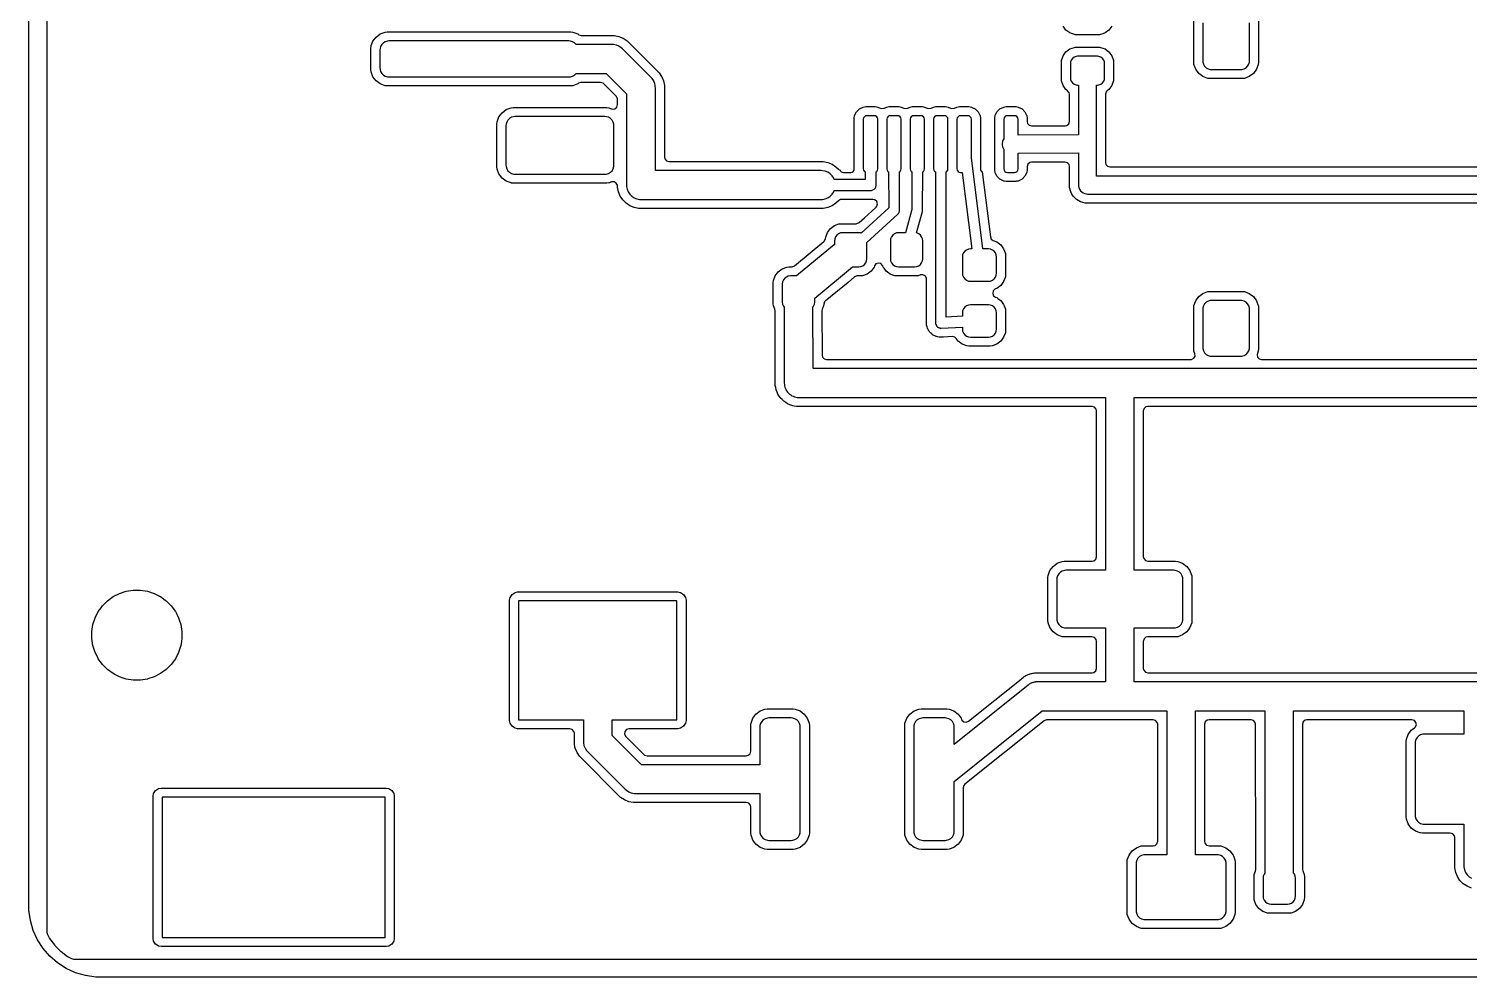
# Model space of a CAD drawing. Header units: millimetres. Extents: x 0 to 80, y 0 to 62.
# Drawn here: x 0 to 40, y 0 to 26.34 of the extents above; entities that cross this region are included whole.
import ezdxf

# ---------------------------------------------------------------- set-up
doc = ezdxf.new("R2010")
doc.units = ezdxf.units.MM
doc.layers.add('ABLATE', color=1, linetype='CONTINUOUS')

msp = doc.modelspace()

# ---------------------------------------------------------------- linework, layer by layer
at = {"layer": 'ABLATE'}
for points in [[(78, 0), (2, 0), (1.8571, 0.0025), (1.5743, 0.0432), (1.3002, 0.1237), (1.0403, 0.2424), (0.7999, 0.3969), (0.584, 0.584), (0.3969, 0.7999), (0.2424, 1.0403), (0.1237, 1.3002), (0.0432, 1.5743), (0.0025, 1.8571), (0, 2), (0, 60)], [(0.5, 38.126), (0.5, 9.5984), (0.5, 5.0247), (0.5, 1.2416), (0.5152, 1.1821), (0.566, 1.089), (0.5756, 1.0741), (0.7103, 0.8942), (0.7219, 0.8808), (0.8808, 0.7219), (0.8942, 0.7103), (1.0741, 0.5756), (1.089, 0.566), (1.1821, 0.5152), (1.2416, 0.5), (78.7584, 0.5)], [(30.0778, 26.4121), (29.9972, 26.3029), (29.8879, 26.2222), (29.8238, 26.1998), (29.7597, 26.1774), (29.7597, 26.1774), (29.7293, 26.1745), (29.0707, 26.1745), (29.0707, 26.1745), (29.0403, 26.1774), (28.9548, 26.2073), (28.9121, 26.2222), (28.8029, 26.3029), (28.7222, 26.4121)], [(34.1505, 26.5529), (34.1505, 25.4071), (34.1441, 25.3475), (34.0938, 25.2127), (34.0075, 25.0975), (33.8923, 25.0112), (33.7575, 24.9609), (33.6979, 24.9545), (32.8021, 24.9545), (32.7494, 24.9602), (32.7425, 24.9609), (32.7425, 24.9609), (32.6077, 25.0112), (32.6077, 25.0112), (32.4925, 25.0975), (32.4925, 25.0975), (32.4062, 25.2127), (32.4062, 25.2127), (32.3559, 25.3475), (32.3495, 25.4071), (32.3495, 25.4071), (32.3495, 26.5529)], [(32.6, 26.505), (32.6, 25.455), (32.6031, 25.4159), (32.6206, 25.3557), (32.6525, 25.3018), (32.6968, 25.2575), (32.7507, 25.2256), (32.8109, 25.2081), (32.85, 25.205), (33.65, 25.205), (33.6891, 25.2081), (33.7493, 25.2256), (33.8032, 25.2575), (33.8475, 25.3018), (33.8794, 25.3557), (33.8969, 25.4159), (33.9, 25.455), (33.9, 26.505)], [(40.0603, 2.4745), (39.9419, 2.5235), (39.9419, 2.5235), (39.9419, 2.5235), (39.8353, 2.5947), (39.8353, 2.5947), (39.7447, 2.6853), (39.7447, 2.6853), (39.6735, 2.7919), (39.6735, 2.7919), (39.6245, 2.9103), (39.6245, 2.9103), (39.5995, 3.0359), (39.5995, 3.0359), (39.5995, 3.0359), (39.5995, 3.8755), (39.5883, 3.927), (39.5425, 3.9798), (39.4755, 3.9995), (38.7021, 3.9995), (38.6494, 4.0052), (38.6425, 4.0059), (38.6425, 4.0059), (38.5077, 4.0562), (38.5077, 4.0562), (38.3925, 4.1425), (38.3925, 4.1425), (38.3062, 4.2577), (38.3062, 4.2577), (38.2559, 4.3925), (38.2495, 4.4521), (38.2495, 4.4521), (38.2495, 6.5479), (38.2495, 6.5479), (38.2495, 6.5479), (38.2559, 6.6075), (38.3062, 6.7423), (38.3062, 6.7423), (38.3925, 6.8575), (38.3925, 6.8575), (38.4842, 6.9262), (38.5036, 6.9443), (38.5326, 7.0079), (38.5227, 7.077), (38.4769, 7.1298), (38.4099, 7.1495), (35.4952, 7.1495), (35.4436, 7.1382), (35.3909, 7.0924), (35.3712, 7.0254), (35.375, 2.9933), (35.3828, 2.9501), (35.4194, 2.8521), (35.4255, 2.7955), (35.4255, 2.2045), (35.4255, 2.2045), (35.4255, 2.2045), (35.4217, 2.1691), (35.4194, 2.1479), (35.3716, 2.0198), (35.2897, 1.9103), (35.1802, 1.8284), (35.0521, 1.7806), (34.9955, 1.7745), (34.4545, 1.7745), (34.3979, 1.7806), (34.2698, 1.8284), (34.1603, 1.9103), (34.0784, 2.0198), (34.0306, 2.1479), (34.0245, 2.2045), (34.0245, 2.2045), (34.0245, 2.7955), (34.0306, 2.8521), (34.0306, 2.8521), (34.0662, 2.9476), (34.074, 2.9911), (34.0702, 7.0256), (34.059, 7.077), (34.0133, 7.1298), (33.9462, 7.1495), (32.7745, 7.1495), (32.723, 7.1383), (32.6702, 7.0925), (32.6505, 7.0255), (32.6505, 3.7745), (32.6617, 3.723), (32.7075, 3.6702), (32.7745, 3.6505), (33.0479, 3.6505), (33.0479, 3.6505), (33.0479, 3.6505), (33.0479, 3.6505), (33.1075, 3.6441), (33.1075, 3.6441), (33.2423, 3.5938), (33.2423, 3.5938), (33.3575, 3.5075), (33.3575, 3.5075), (33.4438, 3.3923), (33.4438, 3.3923), (33.4506, 3.374), (33.4941, 3.2575), (33.5005, 3.1979), (33.5005, 1.8021), (33.4941, 1.7425), (33.4438, 1.6077), (33.3575, 1.4925), (33.2423, 1.4062), (33.1075, 1.3559), (33.0479, 1.3495), (30.9521, 1.3495), (30.8994, 1.3552), (30.8925, 1.3559), (30.8925, 1.3559), (30.7577, 1.4062), (30.7577, 1.4062), (30.6425, 1.4925), (30.6425, 1.4925), (30.5562, 1.6077), (30.5562, 1.6077), (30.5059, 1.7425), (30.4995, 1.8021), (30.4995, 1.8021), (30.4995, 3.1979), (30.4995, 3.1979), (30.4995, 3.1979), (30.5059, 3.2575), (30.5562, 3.3923), (30.5562, 3.3923), (30.6425, 3.5075), (30.6425, 3.5075), (30.7577, 3.5938), (30.7577, 3.5938), (30.8925, 3.6441), (30.9521, 3.6505), (30.9521, 3.6505), (31.2255, 3.6505), (31.277, 3.6617), (31.3298, 3.7075), (31.3495, 3.7745), (31.3495, 7.0255), (31.3383, 7.077), (31.2925, 7.1298), (31.2255, 7.1495), (30.3641, 7.1495), (30.2359, 7.1495), (28.2726, 7.1495), (28.2595, 7.1488), (28.1949, 7.1222), (25.9968, 5.356), (25.9702, 5.3264), (25.9505, 5.2593), (25.9505, 4.0021), (25.9441, 3.9425), (25.8938, 3.8077), (25.8075, 3.6925), (25.6923, 3.6062), (25.5575, 3.5559), (25.4979, 3.5495), (24.7771, 3.5495), (24.7175, 3.5559), (24.6159, 3.5938), (24.5827, 3.6062), (24.5827, 3.6062), (24.4675, 3.6925), (24.4675, 3.6925), (24.3812, 3.8077), (24.3812, 3.8077), (24.3309, 3.9425), (24.3245, 4.0021), (24.3245, 4.0021), (24.3245, 6.9979), (24.3245, 6.9979), (24.3256, 7.0079), (24.3309, 7.0575), (24.3812, 7.1923), (24.3812, 7.1923), (24.4675, 7.3075), (24.4675, 7.3075), (24.5827, 7.3938), (24.5827, 7.3938), (24.7175, 7.4441), (24.7771, 7.4505), (24.7771, 7.4505), (25.4979, 7.4505), (25.4979, 7.4505), (25.5575, 7.4441), (25.5575, 7.4441), (25.5575, 7.4441), (25.6923, 7.3938), (25.6923, 7.3938), (25.8075, 7.3075), (25.8075, 7.3075), (25.8938, 7.1923), (25.8938, 7.1923), (25.9056, 7.1607), (25.915, 7.1409), (25.9661, 7.0932), (26.0349, 7.0807), (26.0994, 7.1074), (27.5598, 8.2807), (27.5698, 8.2897), (27.5853, 8.3053), (27.5853, 8.3053), (27.6103, 8.322), (27.6191, 8.3284), (27.6425, 8.3472), (27.6425, 8.3472), (27.662, 8.3574), (27.6736, 8.3642), (27.6919, 8.3765), (27.7196, 8.388), (27.7295, 8.3926), (27.7561, 8.4065), (27.7772, 8.4126), (27.7899, 8.4171), (27.8103, 8.4255), (27.8103, 8.4255), (27.8397, 8.4314), (27.8503, 8.434), (27.8791, 8.4424), (27.901, 8.4443), (27.9143, 8.4462), (27.9359, 8.4505), (27.966, 8.4505), (27.9769, 8.451), (27.9886, 8.452), (28.0068, 8.4536), (28.0068, 8.4536), (28.0286, 8.4512), (28.0421, 8.4505), (29.5255, 8.4505), (29.577, 8.4617), (29.6298, 8.5075), (29.6495, 8.5745), (29.6495, 9.3255), (29.6383, 9.377), (29.5925, 9.4298), (29.5255, 9.4495), (28.7521, 9.4495), (28.6994, 9.4552), (28.6925, 9.4559), (28.6925, 9.4559), (28.5577, 9.5062), (28.5577, 9.5062), (28.4425, 9.5925), (28.4425, 9.5925), (28.3562, 9.7077), (28.3562, 9.7077), (28.3059, 9.8425), (28.2995, 9.9021), (28.2995, 9.9021), (28.2995, 11.0979), (28.2995, 11.0979), (28.2995, 11.0979), (28.3059, 11.1575), (28.3562, 11.2923), (28.3562, 11.2923), (28.4425, 11.4075), (28.4425, 11.4075), (28.5577, 11.4938), (28.5577, 11.4938), (28.6925, 11.5441), (28.7521, 11.5505), (28.7521, 11.5505), (29.5255, 11.5505), (29.577, 11.5617), (29.6298, 11.6075), (29.6495, 11.6745), (29.6495, 15.7255), (29.6383, 15.777), (29.5925, 15.8298), (29.5255, 15.8495), (21.3808, 15.8495), (21.3807, 15.8495), (21.3172, 15.8494), (21.3172, 15.8494), (21.3167, 15.8494), (21.3164, 15.8495), (21.3159, 15.8495), (21.3159, 15.8495), (21.3159, 15.8495), (21.2539, 15.8618), (21.2537, 15.8619), (21.2537, 15.8619), (21.2194, 15.8686), (21.1915, 15.8741), (21.1915, 15.8741), (21.1915, 15.8741), (21.191, 15.8743), (21.1908, 15.8743), (21.1903, 15.8745), (21.1903, 15.8745), (21.1903, 15.8745), (21.1605, 15.8868), (21.1316, 15.8988), (21.1316, 15.8987), (21.1314, 15.8989), (21.073, 15.9229), (21.073, 15.9229), (21.0726, 15.9232), (21.0725, 15.9232), (21.0719, 15.9235), (21.0193, 15.9587), (21.0191, 15.9588), (20.9663, 15.9939), (20.9663, 15.9939), (20.9663, 15.9939), (20.9661, 15.9941), (20.9659, 15.9943), (20.9653, 15.9947), (20.9206, 16.0395), (20.8755, 16.0843), (20.8753, 16.0846), (20.8752, 16.0848), (20.8747, 16.0853), (20.8397, 16.1377), (20.8396, 16.1379), (20.8042, 16.1907), (20.8041, 16.1907), (20.8041, 16.1909), (20.8035, 16.1919), (20.7794, 16.2502), (20.7793, 16.2504), (20.7549, 16.309), (20.7547, 16.3095), (20.7546, 16.3098), (20.7545, 16.3102), (20.7422, 16.3721), (20.7421, 16.3724), (20.7296, 16.4347), (20.7296, 16.4349), (20.7296, 16.4352), (20.7295, 16.4359), (20.7295, 16.4991), (20.7255, 18.5054), (20.7177, 18.5485), (20.6806, 18.6479), (20.6745, 18.7045), (20.6745, 18.7045), (20.6745, 19.2955), (20.6806, 19.3521), (20.7284, 19.4802), (20.8103, 19.5897), (20.9198, 19.6716), (21.0479, 19.7194), (21.1045, 19.7255), (21.1045, 19.7255), (21.1867, 19.7255), (21.2016, 19.7264), (21.2658, 19.754), (22.082, 20.4295), (22.0995, 20.4472), (22.1262, 20.5118), (22.1306, 20.5521), (22.1784, 20.6802), (22.2603, 20.7897), (22.3698, 20.8716), (22.4979, 20.9194), (22.5545, 20.9255), (22.5545, 20.9255), (22.9776, 20.9255), (22.9984, 20.9273), (23.0612, 20.9579), (23.2085, 21.0923), (23.4099, 21.2762), (23.5284, 21.3844), (23.5486, 21.4082), (23.5688, 21.4751), (23.5497, 21.5423), (23.4972, 21.5884), (23.4431, 21.5966), (23.4431, 21.5998), (23.4429, 21.5998), (23.4389, 21.5995), (23.3812, 21.5995), (23.3806, 21.5995), (23.3234, 21.5992), (23.3194, 21.5995), (22.5708, 21.5995), (22.5444, 21.5967), (22.4831, 21.5632), (22.4147, 21.4947), (22.3081, 21.4235), (22.1897, 21.3745), (22.1486, 21.3663), (22.0641, 21.3495), (16.9359, 21.3495), (16.9359, 21.3495), (16.8103, 21.3745), (16.8103, 21.3745), (16.8103, 21.3745), (16.6919, 21.4235), (16.6919, 21.4235), (16.6919, 21.4235), (16.5853, 21.4947), (16.5853, 21.4947), (16.4947, 21.5853), (16.4947, 21.5853), (16.4235, 21.6919), (16.4235, 21.6919), (16.3745, 21.8103), (16.3745, 21.8103), (16.3495, 21.9359), (16.3495, 21.9359), (16.3495, 21.9359), (16.3495, 21.9676), (16.3467, 21.9939), (16.3132, 22.0553), (16.2519, 22.0887), (16.1822, 22.0838), (16.1294, 22.0641), (16.1075, 22.0559), (16.0479, 22.0495), (13.4521, 22.0495), (13.3985, 22.0553), (13.3925, 22.0559), (13.3925, 22.0559), (13.2577, 22.1062), (13.2577, 22.1062), (13.1425, 22.1925), (13.1425, 22.1925), (13.0562, 22.3077), (13.0562, 22.3077), (13.0059, 22.4425), (12.9995, 22.5021), (12.9995, 22.5021), (12.9995, 23.6979), (12.9995, 23.6979), (13.0059, 23.7575), (13.0562, 23.8923), (13.0562, 23.8923), (13.1425, 24.0075), (13.1425, 24.0075), (13.2577, 24.0938), (13.2577, 24.0938), (13.3925, 24.1441), (13.4521, 24.1505), (13.4521, 24.1505), (16.0479, 24.1505), (16.0479, 24.1505), (16.0479, 24.1505), (16.0479, 24.1505), (16.1075, 24.1441), (16.1075, 24.1441), (16.1822, 24.1162), (16.2079, 24.1097), (16.277, 24.1196), (16.3298, 24.1654), (16.3495, 24.2324), (16.3495, 24.3792), (16.3467, 24.4056), (16.3132, 24.4669), (15.9669, 24.8132), (15.9462, 24.8298), (15.8792, 24.8495), (15.3414, 24.8495), (15.3326, 24.8492), (15.2671, 24.8248), (15.2423, 24.8062), (15.1075, 24.7559), (15.0479, 24.7495), (9.9521, 24.7495), (9.8994, 24.7552), (9.8925, 24.7559), (9.8925, 24.7559), (9.7577, 24.8062), (9.7577, 24.8062), (9.6425, 24.8925), (9.6425, 24.8925), (9.5562, 25.0077), (9.5562, 25.0077), (9.5059, 25.1425), (9.4995, 25.2021), (9.4995, 25.2021), (9.4995, 25.7979), (9.4995, 25.7979), (9.4995, 25.7979), (9.5059, 25.8575), (9.5112, 25.8716), (9.5562, 25.9923), (9.5562, 25.9923), (9.6425, 26.1075), (9.6425, 26.1075), (9.7577, 26.1938), (9.7577, 26.1938), (9.8925, 26.2441), (9.9521, 26.2505), (9.9521, 26.2505), (15.0479, 26.2505), (15.0479, 26.2505), (15.0479, 26.2505), (15.0479, 26.2505), (15.1075, 26.2441), (15.1075, 26.2441), (15.2423, 26.1938), (15.2423, 26.1938), (15.2671, 26.1752), (15.2744, 26.1702), (15.3414, 26.1505), (16.2641, 26.1505), (16.2641, 26.1505), (16.3897, 26.1255), (16.3897, 26.1255), (16.4331, 26.1075), (16.5081, 26.0765), (16.6147, 26.0053), (16.6147, 26.0053), (17.5053, 25.1147), (17.5053, 25.1147), (17.5053, 25.1147), (17.5744, 25.0112), (17.5765, 25.0081), (17.6255, 24.8897), (17.6255, 24.8897), (17.6255, 24.8897), (17.6505, 24.7641), (17.6505, 22.7745), (17.6617, 22.723), (17.7075, 22.6702), (17.7745, 22.6505), (22.0641, 22.6505), (22.0641, 22.6505), (22.1897, 22.6255), (22.1897, 22.6255), (22.3081, 22.5765), (22.3081, 22.5765), (22.4147, 22.5053), (22.4147, 22.5053), (22.4147, 22.5053), (22.4831, 22.4368), (22.5038, 22.4202), (22.5326, 22.4117), (22.5543, 22.3793), (22.5867, 22.3576), (22.625, 22.35), (22.825, 22.35), (22.8633, 22.3576), (22.8957, 22.3793), (22.9174, 22.4117), (22.925, 22.45), (22.925, 23.825), (22.9245, 23.8275), (22.9245, 23.8583), (22.9344, 23.9264), (22.9858, 24.0315), (23.0685, 24.1142), (23.1736, 24.1656), (23.2417, 24.1755), (23.2417, 24.1755), (23.5083, 24.1755), (23.5083, 24.1755), (23.5764, 24.1656), (23.6455, 24.1318), (23.6856, 24.12), (23.7545, 24.1318), (23.8236, 24.1656), (23.8236, 24.1656), (23.8917, 24.1755), (23.8917, 24.1755), (24.1583, 24.1755), (24.1583, 24.1755), (24.2264, 24.1656), (24.2955, 24.1318), (24.3356, 24.12), (24.4045, 24.1318), (24.4736, 24.1656), (24.4736, 24.1656), (24.5417, 24.1755), (24.5417, 24.1755), (24.8083, 24.1755), (24.8083, 24.1755), (24.8764, 24.1656), (24.9455, 24.1318), (24.9856, 24.12), (25.0545, 24.1318), (25.1236, 24.1656), (25.1236, 24.1656), (25.1917, 24.1755), (25.1917, 24.1755), (25.4583, 24.1755), (25.4583, 24.1755), (25.5264, 24.1656), (25.5955, 24.1318), (25.6356, 24.12), (25.7045, 24.1318), (25.7736, 24.1656), (25.7736, 24.1656), (25.8417, 24.1755), (25.8417, 24.1755), (26.1083, 24.1755), (26.1083, 24.1755), (26.1764, 24.1656), (26.2815, 24.1142), (26.3642, 24.0315), (26.3642, 24.0315), (26.3642, 24.0315), (26.4071, 23.9438), (26.4156, 23.9264), (26.4255, 23.8583), (26.4255, 23.8275), (26.425, 23.825), (26.425, 22.45), (26.4326, 22.4117), (26.4543, 22.3793), (26.4764, 22.3645), (26.7047, 20.558), (26.7285, 20.4992), (26.7844, 20.4574), (26.8802, 20.4216), (26.9897, 20.3397), (27.0716, 20.2302), (27.1194, 20.1021), (27.1255, 20.0455), (27.1255, 19.5045), (27.1255, 19.5045), (27.1255, 19.5045), (27.1223, 19.4745), (27.1194, 19.4479), (27.0716, 19.3198), (26.9897, 19.2103), (26.8802, 19.1284), (26.8475, 19.1162), (26.8314, 19.1088), (26.782, 19.0594), (26.7672, 18.9912), (26.7916, 18.9257), (26.8475, 18.8838), (26.8802, 18.8716), (26.8802, 18.8716), (26.9239, 18.8389), (26.9897, 18.7897), (27.0716, 18.6802), (27.0837, 18.6479), (27.1188, 18.5537), (27.1194, 18.5521), (27.1255, 18.4955), (27.1255, 17.9545), (27.1255, 17.9545), (27.1255, 17.9545), (27.1227, 17.9288), (27.1194, 17.8979), (27.0716, 17.7698), (26.9897, 17.6603), (26.8802, 17.5784), (26.7521, 17.5306), (26.6955, 17.5245), (26.1045, 17.5245), (26.0479, 17.5306), (25.9198, 17.5784), (25.8103, 17.6603), (25.8103, 17.6603), (25.8103, 17.6603), (25.7512, 17.7393), (25.714, 17.7723), (25.6461, 17.7888), (25.4055, 17.7776), (25.3912, 17.7754), (25.3912, 17.7756), (25.3831, 17.7746), (25.3831, 17.7746), (25.3424, 17.7745), (25.3367, 17.7744), (25.296, 17.7725), (25.296, 17.7725), (25.2879, 17.7732), (25.2879, 17.7729), (25.2857, 17.7731), (25.2857, 17.7734), (25.2777, 17.7744), (25.2777, 17.7744), (25.2777, 17.7744), (25.2383, 17.785), (25.2328, 17.7863), (25.2054, 17.7923), (25.193, 17.795), (25.193, 17.795), (25.1854, 17.7977), (25.1853, 17.7975), (25.1832, 17.7983), (25.1833, 17.7985), (25.1758, 17.8016), (25.1758, 17.8016), (25.1405, 17.822), (25.1355, 17.8247), (25.0993, 17.8434), (25.0993, 17.8434), (25.0926, 17.848), (25.0925, 17.8478), (25.0907, 17.8491), (25.0909, 17.8493), (25.0844, 17.8543), (25.0555, 17.8831), (25.0515, 17.887), (25.0213, 17.9144), (25.0161, 17.9206), (25.0159, 17.9204), (25.0145, 17.9222), (25.0147, 17.9223), (25.0098, 17.9288), (25.0098, 17.9288), (24.9949, 17.9545), (24.9894, 17.964), (24.9864, 17.9689), (24.9644, 18.0032), (24.961, 18.0105), (24.9607, 18.0104), (24.9598, 18.0124), (24.9601, 18.0125), (24.9569, 18.02), (24.9464, 18.0594), (24.9448, 18.0648), (24.9324, 18.1036), (24.931, 18.1116), (24.9307, 18.1116), (24.9304, 18.1138), (24.9306, 18.1138), (24.9296, 18.1219), (24.9295, 18.1626), (24.9294, 18.1683), (24.9275, 18.209), (24.9282, 18.2171), (24.9279, 18.2171), (24.9294, 18.2315), (24.9283, 19.3865), (24.9254, 19.4127), (24.892, 19.474), (24.8306, 19.5075), (24.7609, 19.5025), (24.7021, 19.4806), (24.6455, 19.4745), (24.1045, 19.4745), (24.0479, 19.4806), (23.9198, 19.5284), (23.8103, 19.6103), (23.7517, 19.6885), (23.7284, 19.7198), (23.7162, 19.7525), (23.7088, 19.7686), (23.6594, 19.818), (23.5911, 19.8328), (23.5257, 19.8084), (23.4838, 19.7525), (23.4716, 19.7198), (23.3897, 19.6103), (23.2802, 19.5284), (23.1521, 19.4806), (23.0955, 19.4745), (23.0955, 19.4745), (23.0133, 19.4745), (22.9984, 19.4736), (22.9342, 19.446), (22.7523, 19.2955), (22.118, 18.7705), (22.1005, 18.7528), (22.0738, 18.6882), (22.0694, 18.6479), (22.0417, 18.5736), (22.0343, 18.5537), (22.0265, 18.5102), (22.0289, 17.2921), (22.029, 17.2743), (22.0402, 17.223), (22.0859, 17.1702), (22.153, 17.1505), (32.2657, 17.1505), (32.2921, 17.1533), (32.3534, 17.1868), (32.3869, 17.2481), (32.3819, 17.3178), (32.3559, 17.3875), (32.3495, 17.4471), (32.3495, 17.4471), (32.3495, 18.5929), (32.3495, 18.5929), (32.3495, 18.5929), (32.3559, 18.6525), (32.4062, 18.7873), (32.4062, 18.7873), (32.4925, 18.9025), (32.4925, 18.9025), (32.6077, 18.9888), (32.6077, 18.9888), (32.7425, 19.0391), (32.8021, 19.0455), (32.8021, 19.0455), (33.6979, 19.0455), (33.6979, 19.0455), (33.6979, 19.0455), (33.6979, 19.0455), (33.7575, 19.0391), (33.7575, 19.0391), (33.8923, 18.9888), (33.8923, 18.9888), (34.0075, 18.9025), (34.0075, 18.9025), (34.0938, 18.7873), (34.0938, 18.7873), (34.1441, 18.6525), (34.1453, 18.6412), (34.1505, 18.5929), (34.1505, 17.4471), (34.1441, 17.3875), (34.1181, 17.3178), (34.1115, 17.2921), (34.1215, 17.223), (34.1672, 17.1702), (34.2343, 17.1505), (50.7255, 17.1505)], [(46.9341, 21.4995), (29.4659, 21.4995), (29.3341, 21.4995), (29.2068, 21.5336), (29.0927, 21.5995), (28.9995, 21.6927), (28.9666, 21.7498), (28.9336, 21.8068), (28.8995, 21.9341), (28.8995, 22.5148), (28.8882, 22.5664), (28.8424, 22.6192), (28.7754, 22.6388), (27.8494, 22.6377), (27.798, 22.6265), (27.7452, 22.5807), (27.7255, 22.5137), (27.7255, 22.4167), (27.7156, 22.3486), (27.6642, 22.2435), (27.5815, 22.1608), (27.4764, 22.1094), (27.431, 22.1028), (27.4083, 22.0995), (27.1417, 22.0995), (27.1417, 22.0995), (27.0957, 22.1062), (27.0736, 22.1094), (26.9685, 22.1608), (26.9685, 22.1608), (26.9685, 22.1608), (26.8858, 22.2435), (26.8344, 22.3486), (26.8245, 22.4167), (26.8245, 22.4475), (26.825, 22.45), (26.825, 23.825), (26.8245, 23.8275), (26.8245, 23.8583), (26.8344, 23.9264), (26.8858, 24.0315), (26.9685, 24.1142), (27.0736, 24.1656), (27.1417, 24.1755), (27.1417, 24.1755), (27.4083, 24.1755), (27.4083, 24.1755), (27.4764, 24.1656), (27.5815, 24.1142), (27.6642, 24.0315), (27.6642, 24.0315), (27.6642, 24.0315), (27.7071, 23.9438), (27.7156, 23.9264), (27.7255, 23.8583), (27.7255, 23.7627), (27.7368, 23.711), (27.7826, 23.6583), (27.8496, 23.6387), (28.7756, 23.6398), (28.827, 23.651), (28.8798, 23.6967), (28.8995, 23.7638), (28.8995, 24.5189), (28.8914, 24.563), (28.8491, 24.6187), (28.8029, 24.6529), (28.7222, 24.7621), (28.7215, 24.7641), (28.6774, 24.8903), (28.6774, 24.8903), (28.6745, 24.9207), (28.6745, 25.4293), (28.6774, 25.4597), (28.6774, 25.4597), (28.7222, 25.5879), (28.7222, 25.5879), (28.8029, 25.6971), (28.9121, 25.7778), (28.9121, 25.7778), (29.0403, 25.8226), (29.0403, 25.8226), (29.0707, 25.8255), (29.0707, 25.8255), (29.7293, 25.8255), (29.7293, 25.8255), (29.7597, 25.8226), (29.8879, 25.7778), (29.8879, 25.7778), (29.9972, 25.6971), (30.0524, 25.6223), (30.0778, 25.5879), (30.0778, 25.5879), (30.1226, 25.4597), (30.1226, 25.4597), (30.1255, 25.4293), (30.1255, 24.9207), (30.1226, 24.8903), (30.1226, 24.8903), (30.1084, 24.8495), (30.0778, 24.7621), (29.9972, 24.6529), (29.9509, 24.6187), (29.9202, 24.586), (29.9005, 24.5189), (29.9005, 23.1402), (29.9006, 23.0747), (29.9006, 23.0747), (29.9006, 23.0673), (29.9005, 23.066), (29.9005, 22.6245), (29.9117, 22.573), (29.9575, 22.5202), (30.0245, 22.5005), (46.3755, 22.5005)], [(46.75, 22.25), (29.65, 22.25), (29.65, 24.775), (29.675, 24.775), (29.7175, 24.7796), (29.7708, 24.7995), (29.8164, 24.8336), (29.8505, 24.8792), (29.8704, 24.9325), (29.875, 24.975), (29.875, 25.375), (29.8704, 25.4175), (29.8505, 25.4709), (29.8164, 25.5164), (29.7708, 25.5505), (29.7175, 25.5704), (29.675, 25.575), (29.125, 25.575), (29.0825, 25.5704), (29.0291, 25.5505), (28.9836, 25.5164), (28.9495, 25.4709), (28.9296, 25.4175), (28.925, 25.375), (28.925, 24.975), (28.9296, 24.9325), (28.9495, 24.8792), (28.9836, 24.8336), (29.0291, 24.7995), (29.0825, 24.7796), (29.125, 24.775), (29.15, 24.775), (29.15, 23.3897), (27.475, 23.3877), (27.475, 23.825), (27.4674, 23.8633), (27.4457, 23.8957), (27.4133, 23.9174), (27.375, 23.925), (27.175, 23.925), (27.1367, 23.9174), (27.1043, 23.8957), (27.0826, 23.8633), (27.075, 23.825), (27.075, 23.286), (27.0544, 23.2551), (27.0357, 23.2098), (27.0262, 23.1617), (27.0262, 23.1127), (27.0359, 23.0646), (27.0547, 23.0194), (27.075, 22.989), (27.075, 22.45), (27.0826, 22.4117), (27.1043, 22.3793), (27.1367, 22.3576), (27.175, 22.35), (27.375, 22.35), (27.4133, 22.3576), (27.4457, 22.3793), (27.4674, 22.4117), (27.475, 22.45), (27.475, 22.8877), (29.15, 22.8897), (29.15, 22), (29.1512, 21.9755), (29.1608, 21.9274), (29.1795, 21.8822), (29.2067, 21.8414), (29.2414, 21.8067), (29.2822, 21.7795), (29.3274, 21.7608), (29.3755, 21.7512), (29.4, 21.75), (47, 21.75)], [(51.1, 16.9), (30.3, 16.9), (21.7792, 16.9), (21.7758, 18.6126), (21.7949, 18.6375), (21.8173, 18.6918), (21.825, 18.75), (21.825, 18.8532), (22.8784, 19.725), (23.05, 19.725), (23.1082, 19.7327), (23.1625, 19.7551), (23.2091, 19.7909), (23.2449, 19.8375), (23.2673, 19.8918), (23.275, 19.95), (23.275, 20.4077), (24.1311, 21.1892), (24.1447, 21.2034), (24.1467, 21.2064), (24.1493, 21.209), (24.1572, 21.2229), (24.1658, 21.2364), (24.1669, 21.2398), (24.1687, 21.243), (24.1728, 21.2585), (24.1777, 21.2737), (24.1778, 21.2773), (24.1788, 21.2808), (24.18, 21.3004), (24.1771, 22.3669), (24.1957, 22.3793), (24.2174, 22.4117), (24.225, 22.45), (24.225, 23.825), (24.2174, 23.8633), (24.1957, 23.8957), (24.1633, 23.9174), (24.125, 23.925), (23.925, 23.925), (23.8867, 23.9174), (23.8543, 23.8957), (23.8326, 23.8633), (23.825, 23.825), (23.825, 22.45), (23.8326, 22.4117), (23.8543, 22.3793), (23.8771, 22.364), (23.8798, 21.366), (23.1125, 20.6656), (23.1082, 20.6673), (23.05, 20.675), (22.6, 20.675), (22.5418, 20.6673), (22.4875, 20.6449), (22.4409, 20.6091), (22.4051, 20.5625), (22.3827, 20.5082), (22.375, 20.45), (22.375, 20.3468), (21.3216, 19.475), (21.15, 19.475), (21.0918, 19.4673), (21.0375, 19.4449), (20.9909, 19.4091), (20.9551, 19.3625), (20.9327, 19.3082), (20.925, 19.25), (20.925, 18.75), (20.9327, 18.6918), (20.9551, 18.6375), (20.9758, 18.6106), (20.98, 16.4992), (20.9819, 16.4615), (20.9819, 16.4608), (20.982, 16.4605), (20.982, 16.46), (20.9897, 16.4219), (20.9972, 16.3839), (20.9974, 16.3835), (20.9975, 16.3831), (21.0123, 16.3474), (21.0272, 16.3114), (21.0275, 16.3111), (21.0276, 16.3107), (21.0492, 16.2785), (21.0708, 16.2462), (21.0711, 16.246), (21.0713, 16.2456), (21.0988, 16.2182), (21.1262, 16.1908), (21.1266, 16.1906), (21.1269, 16.1903), (21.1591, 16.1688), (21.1914, 16.1472), (21.1918, 16.1471), (21.1921, 16.1469), (21.2278, 16.1322), (21.2639, 16.1172), (21.2643, 16.1171), (21.2647, 16.117), (21.3027, 16.1095), (21.3408, 16.1019), (21.3413, 16.1019), (21.3416, 16.1018), (21.3423, 16.1019), (21.38, 16.1), (29.9, 16.1), (29.9, 11.3), (28.8, 11.3), (28.7609, 11.2969), (28.7007, 11.2794), (28.6468, 11.2475), (28.6025, 11.2032), (28.5706, 11.1493), (28.5531, 11.0891), (28.55, 11.05), (28.55, 9.95), (28.5531, 9.9109), (28.5706, 9.8507), (28.6025, 9.7968), (28.6468, 9.7525), (28.7007, 9.7206), (28.7609, 9.7031), (28.8, 9.7), (29.9, 9.7), (29.9, 8.2), (28, 8.2), (27.9608, 8.1981), (27.9436, 8.1946), (27.926, 8.1931), (27.9052, 8.187), (27.8839, 8.1828), (27.8676, 8.176), (27.8508, 8.1711), (27.8315, 8.1611), (27.8114, 8.1528), (27.7968, 8.143), (27.7812, 8.1349), (27.7495, 8.1118), (25.7, 6.4651), (25.7, 6.95), (25.6969, 6.9891), (25.6794, 7.0493), (25.6475, 7.1032), (25.6032, 7.1475), (25.5493, 7.1794), (25.4891, 7.1969), (25.45, 7.2), (24.825, 7.2), (24.7859, 7.1969), (24.7257, 7.1794), (24.6718, 7.1475), (24.6275, 7.1032), (24.5956, 7.0493), (24.5781, 6.9891), (24.575, 6.95), (24.575, 4.05), (24.5781, 4.0109), (24.5956, 3.9507), (24.6275, 3.8968), (24.6718, 3.8525), (24.7257, 3.8206), (24.7859, 3.8031), (24.825, 3.8), (25.45, 3.8), (25.4891, 3.8031), (25.5493, 3.8206), (25.6032, 3.8525), (25.6475, 3.8968), (25.6794, 3.9507), (25.6969, 4.0109), (25.7, 4.05), (25.7, 5.4388), (28.1408, 7.4), (31.6, 7.4), (31.6, 3.4), (31, 3.4), (30.9609, 3.3969), (30.9007, 3.3794), (30.8468, 3.3475), (30.8025, 3.3032), (30.7706, 3.2493), (30.7531, 3.1891), (30.75, 3.15), (30.75, 1.85), (30.7531, 1.8109), (30.7706, 1.7507), (30.8025, 1.6968), (30.8468, 1.6525), (30.9007, 1.6206), (30.9609, 1.6031), (31, 1.6), (33, 1.6), (33.0391, 1.6031), (33.0993, 1.6206), (33.1532, 1.6525), (33.1975, 1.6968), (33.2294, 1.7507), (33.2469, 1.8109), (33.25, 1.85), (33.25, 3.15), (33.2469, 3.1891), (33.2294, 3.2493), (33.1975, 3.3032), (33.1532, 3.3475), (33.0993, 3.3794), (33.0391, 3.3969), (33, 3.4), (32.4, 3.4), (32.4, 7.4), (34.3204, 7.4), (34.3246, 2.8879), (34.3051, 2.8625), (34.2827, 2.8082), (34.275, 2.75), (34.275, 2.25), (34.2827, 2.1918), (34.3051, 2.1375), (34.3409, 2.0909), (34.3875, 2.0551), (34.4418, 2.0327), (34.5, 2.025), (34.95, 2.025), (35.0082, 2.0327), (35.0625, 2.0551), (35.1091, 2.0909), (35.1449, 2.1375), (35.1673, 2.1918), (35.175, 2.25), (35.175, 2.75), (35.1673, 2.8082), (35.1449, 2.8625), (35.1246, 2.8889), (35.1204, 7.4), (39.85, 7.4), (39.85, 6.75), (38.75, 6.75), (38.7109, 6.7469), (38.6507, 6.7294), (38.5968, 6.6975), (38.5525, 6.6532), (38.5206, 6.5993), (38.5031, 6.5391), (38.5, 6.5), (38.5, 4.5), (38.5031, 4.4609), (38.5206, 4.4007), (38.5525, 4.3468), (38.5968, 4.3025), (38.6507, 4.2706), (38.7109, 4.2531), (38.75, 4.25), (39.85, 4.25), (39.85, 3.1), (39.8519, 3.0608), (39.8672, 2.9839), (39.8972, 2.9114), (39.9408, 2.8462), (39.9962, 2.7908), (40.0614, 2.7472)], [(40.25, 8.2), (30.7, 8.2), (30.7, 9.7), (31.8, 9.7), (31.8391, 9.7031), (31.8993, 9.7206), (31.9532, 9.7525), (31.9975, 9.7968), (32.0294, 9.8507), (32.0469, 9.9109), (32.05, 9.95), (32.05, 11.05), (32.0469, 11.0891), (32.0294, 11.1493), (31.9975, 11.2032), (31.9532, 11.2475), (31.8993, 11.2794), (31.8391, 11.2969), (31.8, 11.3), (30.7, 11.3), (30.7, 16.1), (51.5, 16.1)], [(51.5641, 15.8495), (31.0745, 15.8495), (31.023, 15.8383), (30.9702, 15.7925), (30.9505, 15.7255), (30.9505, 11.6745), (30.9617, 11.623), (31.0075, 11.5702), (31.0745, 11.5505), (31.8479, 11.5505), (31.8479, 11.5505), (31.8479, 11.5505), (31.8479, 11.5505), (31.9075, 11.5441), (31.9075, 11.5441), (32.0423, 11.4938), (32.0423, 11.4938), (32.1575, 11.4075), (32.1575, 11.4075), (32.2438, 11.2923), (32.2438, 11.2923), (32.2906, 11.167), (32.2941, 11.1575), (32.3005, 11.0979), (32.3005, 9.9021), (32.2941, 9.8425), (32.2438, 9.7077), (32.1575, 9.5925), (32.0423, 9.5062), (31.9075, 9.4559), (31.8479, 9.4495), (31.8479, 9.4495), (31.0745, 9.4495), (31.023, 9.4383), (30.9702, 9.3925), (30.9505, 9.3255), (30.9505, 8.5745), (30.9617, 8.523), (31.0075, 8.4702), (31.0745, 8.4505), (34.7199, 8.4505), (34.72, 8.4505), (34.7888, 8.4506), (34.7901, 8.4505), (40.3141, 8.4505)]]:
    msp.add_lwpolyline(points, dxfattribs=at)
for points in [[(9.9609, 25.9969), (9.9007, 25.9794), (9.8468, 25.9475), (9.8025, 25.9032), (9.7706, 25.8493), (9.7531, 25.7891), (9.75, 25.75), (9.75, 25.25), (9.7531, 25.2109), (9.7706, 25.1507), (9.8025, 25.0968), (9.8468, 25.0525), (9.9007, 25.0206), (9.9609, 25.0031), (10, 25), (15, 25), (15.0391, 25.0031), (15.0993, 25.0206), (15.1532, 25.0525), (15.1975, 25.0968), (15.1994, 25.1), (16.0343, 25.1), (16.6, 24.5343), (16.6, 22), (16.6019, 21.9608), (16.6172, 21.8839), (16.6472, 21.8114), (16.6908, 21.7462), (16.7462, 21.6908), (16.8114, 21.6472), (16.8839, 21.6172), (16.9608, 21.6019), (17, 21.6), (22, 21.6), (22.0392, 21.6019), (22.1161, 21.6172), (22.1886, 21.6472), (22.2538, 21.6908), (22.3092, 21.7462), (22.3528, 21.8114), (22.3687, 21.85), (23.38, 21.85), (23.3996, 21.8513), (23.3999, 21.8514), (23.4002, 21.8514), (23.4189, 21.8564), (23.4374, 21.8614), (23.4377, 21.8616), (23.438, 21.8617), (23.4546, 21.8713), (23.4713, 21.881), (23.4715, 21.8812), (23.4718, 21.8814), (23.4853, 21.895), (23.499, 21.9087), (23.4992, 21.909), (23.4994, 21.9092), (23.5089, 21.9259), (23.5186, 21.9426), (23.5187, 21.9429), (23.5188, 21.9432), (23.5237, 21.9619), (23.5287, 21.9804), (23.5287, 21.9808), (23.5288, 21.9811), (23.53, 22.0007), (23.5284, 22.3677), (23.5457, 22.3793), (23.5674, 22.4117), (23.575, 22.45), (23.575, 23.825), (23.5674, 23.8633), (23.5457, 23.8957), (23.5133, 23.9174), (23.475, 23.925), (23.275, 23.925), (23.2367, 23.9174), (23.2043, 23.8957), (23.1826, 23.8633), (23.175, 23.825), (23.175, 22.45), (23.1826, 22.4117), (23.2043, 22.3793), (23.2284, 22.3632), (23.2293, 22.15), (22.3687, 22.15), (22.3528, 22.1886), (22.3092, 22.2538), (22.2538, 22.3092), (22.1886, 22.3528), (22.1161, 22.3828), (22.0392, 22.3981), (22, 22.4), (17.4, 22.4), (17.4, 24.7), (17.3981, 24.7392), (17.3945, 24.757), (17.3828, 24.8161), (17.3567, 24.8792), (17.3528, 24.8886), (17.3092, 24.9538), (17.2828, 24.9828), (16.4828, 25.7828), (16.4538, 25.8092), (16.3886, 25.8528), (16.3161, 25.8828), (16.2392, 25.8981), (16.2, 25.9), (15.1994, 25.9), (15.1975, 25.9032), (15.1532, 25.9475), (15.0993, 25.9794), (15.0391, 25.9969), (15, 26), (10, 26)], [(13.4609, 23.8969), (13.4007, 23.8794), (13.3468, 23.8475), (13.3025, 23.8032), (13.2706, 23.7493), (13.2531, 23.6891), (13.25, 23.65), (13.25, 22.55), (13.2531, 22.5109), (13.2706, 22.4507), (13.3025, 22.3968), (13.3468, 22.3525), (13.4007, 22.3206), (13.4609, 22.3031), (13.5, 22.3), (16, 22.3), (16.0391, 22.3031), (16.0993, 22.3206), (16.1532, 22.3525), (16.1975, 22.3968), (16.2294, 22.4507), (16.2469, 22.5109), (16.25, 22.55), (16.25, 23.65), (16.2469, 23.6891), (16.2294, 23.7493), (16.1975, 23.8032), (16.1532, 23.8475), (16.0993, 23.8794), (16.0391, 23.8969), (16, 23.9), (13.5, 23.9)], [(24.5367, 23.9174), (24.5043, 23.8957), (24.4826, 23.8633), (24.475, 23.825), (24.475, 22.45), (24.4826, 22.4117), (24.5043, 22.3793), (24.5229, 22.3669), (24.5201, 21.32), (24.3471, 20.675), (24.15, 20.675), (24.0918, 20.6673), (24.0375, 20.6449), (23.9909, 20.6091), (23.9551, 20.5625), (23.9327, 20.5082), (23.925, 20.45), (23.925, 19.95), (23.9327, 19.8918), (23.9551, 19.8375), (23.9909, 19.7909), (24.0375, 19.7551), (24.0918, 19.7327), (24.15, 19.725), (24.6, 19.725), (24.6582, 19.7327), (24.7125, 19.7551), (24.7591, 19.7909), (24.7949, 19.8375), (24.8173, 19.8918), (24.825, 19.95), (24.825, 20.45), (24.8173, 20.5082), (24.7949, 20.5625), (24.7591, 20.6091), (24.7125, 20.6449), (24.6582, 20.6673), (24.6557, 20.6677), (24.8149, 21.2611), (24.8186, 21.2797), (24.8187, 21.28), (24.8187, 21.2802), (24.8187, 21.2804), (24.8187, 21.2808), (24.82, 21.2996), (24.8229, 22.364), (24.8457, 22.3793), (24.8674, 22.4117), (24.875, 22.45), (24.875, 23.825), (24.8674, 23.8633), (24.8457, 23.8957), (24.8133, 23.9174), (24.775, 23.925), (24.575, 23.925)], [(25.1867, 23.9174), (25.1543, 23.8957), (25.1326, 23.8633), (25.125, 23.825), (25.125, 22.45), (25.1326, 22.4117), (25.1543, 22.3793), (25.1758, 22.3649), (25.18, 18.1748), (25.1813, 18.1553), (25.1822, 18.1519), (25.1824, 18.1485), (25.1873, 18.1331), (25.1915, 18.1175), (25.1932, 18.1145), (25.1942, 18.1112), (25.203, 18.0976), (25.2111, 18.0836), (25.2135, 18.0811), (25.2154, 18.0782), (25.2274, 18.0673), (25.2388, 18.0559), (25.2418, 18.0542), (25.2443, 18.0519), (25.2587, 18.0444), (25.2727, 18.0364), (25.2761, 18.0355), (25.2791, 18.0339), (25.2949, 18.0304), (25.3106, 18.0263), (25.314, 18.0263), (25.3174, 18.0255), (25.337, 18.0252), (25.925, 18.0526), (25.925, 18), (25.9327, 17.9418), (25.9551, 17.8875), (25.9909, 17.8409), (26.0375, 17.8051), (26.0918, 17.7827), (26.15, 17.775), (26.65, 17.775), (26.7082, 17.7827), (26.7625, 17.8051), (26.8091, 17.8409), (26.8449, 17.8875), (26.8673, 17.9418), (26.875, 18), (26.875, 18.45), (26.8673, 18.5082), (26.8449, 18.5625), (26.8091, 18.6091), (26.7625, 18.6449), (26.7082, 18.6673), (26.65, 18.675), (26.15, 18.675), (26.0918, 18.6673), (26.0375, 18.6449), (25.9909, 18.6091), (25.9551, 18.5625), (25.9327, 18.5082), (25.925, 18.45), (25.925, 18.353), (25.4798, 18.3322), (25.4758, 22.366), (25.4957, 22.3793), (25.5174, 22.4117), (25.525, 22.45), (25.525, 23.825), (25.5174, 23.8633), (25.4957, 23.8957), (25.4633, 23.9174), (25.425, 23.925), (25.225, 23.925)], [(25.8367, 23.9174), (25.8043, 23.8957), (25.7826, 23.8633), (25.775, 23.825), (25.775, 22.45), (25.7826, 22.4117), (25.8043, 22.3793), (25.8367, 22.3576), (25.875, 22.35), (25.9233, 22.35), (26.1919, 20.225), (26.15, 20.225), (26.0918, 20.2173), (26.0375, 20.1949), (25.9909, 20.1591), (25.9551, 20.1125), (25.9327, 20.0582), (25.925, 20), (25.925, 19.55), (25.9327, 19.4918), (25.9551, 19.4375), (25.9909, 19.3909), (26.0375, 19.3551), (26.0918, 19.3327), (26.15, 19.325), (26.65, 19.325), (26.7082, 19.3327), (26.7625, 19.3551), (26.8091, 19.3909), (26.8449, 19.4375), (26.8673, 19.4918), (26.875, 19.55), (26.875, 20), (26.8673, 20.0582), (26.8449, 20.1125), (26.8091, 20.1591), (26.7625, 20.1949), (26.7082, 20.2173), (26.65, 20.225), (26.4943, 20.225), (26.175, 22.7514), (26.175, 23.825), (26.1674, 23.8633), (26.1457, 23.8957), (26.1133, 23.9174), (26.075, 23.925), (25.875, 23.925)], [(32.8109, 18.7919), (32.7507, 18.7744), (32.6968, 18.7425), (32.6525, 18.6982), (32.6206, 18.6443), (32.6031, 18.5841), (32.6, 18.545), (32.6, 17.495), (32.6031, 17.4559), (32.6206, 17.3957), (32.6525, 17.3418), (32.6968, 17.2975), (32.7507, 17.2656), (32.8109, 17.2481), (32.85, 17.245), (33.65, 17.245), (33.6891, 17.2481), (33.7493, 17.2656), (33.8032, 17.2975), (33.8475, 17.3418), (33.8794, 17.3957), (33.8969, 17.4559), (33.9, 17.495), (33.9, 18.545), (33.8969, 18.5841), (33.8794, 18.6443), (33.8475, 18.6982), (33.8032, 18.7425), (33.7493, 18.7744), (33.6891, 18.7919), (33.65, 18.795), (32.85, 18.795)], [(3.2928, 10.7197), (3.48, 10.6589), (3.6506, 10.572), (3.6554, 10.5695), (3.7859, 10.4747), (3.8146, 10.4538), (3.9538, 10.3146), (4.0695, 10.1554), (4.1088, 10.0784), (4.1589, 9.98), (4.1589, 9.98), (4.1589, 9.98), (4.1761, 9.927), (4.2197, 9.7928), (4.2505, 9.5984), (4.2505, 9.4016), (4.2279, 9.2586), (4.2197, 9.2072), (4.1589, 9.02), (4.0695, 8.8446), (3.9538, 8.6854), (3.8146, 8.5462), (3.6554, 8.4305), (3.48, 8.3411), (3.3072, 8.285), (3.2928, 8.2803), (3.0984, 8.2495), (2.9016, 8.2495), (2.9016, 8.2495), (2.7072, 8.2803), (2.6203, 8.3085), (2.52, 8.3411), (2.52, 8.3411), (2.52, 8.3411), (2.3917, 8.4065), (2.3446, 8.4305), (2.1854, 8.5462), (2.0462, 8.6854), (1.9305, 8.8446), (1.9239, 8.8575), (1.8411, 9.02), (1.7803, 9.2072), (1.7495, 9.4016), (1.7495, 9.5984), (1.7803, 9.7928), (1.8411, 9.98), (1.9305, 10.1554), (2.0078, 10.2618), (2.0462, 10.3146), (2.0462, 10.3146), (2.0462, 10.3146), (2.1854, 10.4538), (2.1854, 10.4538), (2.1854, 10.4538), (2.2687, 10.5144), (2.3446, 10.5695), (2.52, 10.6589), (2.7072, 10.7197), (2.9016, 10.7505), (2.9016, 10.7505), (3.0984, 10.7505), (3.0984, 10.7505)], [(18.0977, 10.686), (18.0977, 10.686), (18.0977, 10.686), (18.1806, 10.6306), (18.236, 10.5477), (18.236, 10.5477), (18.2505, 10.4747), (18.2505, 10.4747), (18.2505, 10.4747), (18.2505, 7.1253), (18.236, 7.0523), (18.1806, 6.9694), (18.0977, 6.914), (18.0247, 6.8995), (18.0247, 6.8995), (16.6681, 6.8995), (16.6593, 6.8992), (16.5938, 6.8748), (16.5519, 6.8188), (16.5469, 6.7491), (16.5804, 6.6878), (17.0814, 6.1868), (17.1021, 6.1702), (17.1691, 6.1505), (19.9255, 6.1505), (19.977, 6.1617), (20.0298, 6.2075), (20.0495, 6.2745), (20.0495, 6.9979), (20.0495, 6.9979), (20.0506, 7.0079), (20.0559, 7.0575), (20.1062, 7.1923), (20.1062, 7.1923), (20.1925, 7.3075), (20.1925, 7.3075), (20.3077, 7.3938), (20.3077, 7.3938), (20.4425, 7.4441), (20.5021, 7.4505), (20.5021, 7.4505), (21.2229, 7.4505), (21.2229, 7.4505), (21.2825, 7.4441), (21.2825, 7.4441), (21.2825, 7.4441), (21.4173, 7.3938), (21.4173, 7.3938), (21.5325, 7.3075), (21.5325, 7.3075), (21.6188, 7.1923), (21.6188, 7.1923), (21.6691, 7.0575), (21.6703, 7.0462), (21.6755, 6.9979), (21.6755, 4.0021), (21.6691, 3.9425), (21.6188, 3.8077), (21.5325, 3.6925), (21.4173, 3.6062), (21.2825, 3.5559), (21.2229, 3.5495), (20.5021, 3.5495), (20.4425, 3.5559), (20.3409, 3.5938), (20.3077, 3.6062), (20.3077, 3.6062), (20.1925, 3.6925), (20.1925, 3.6925), (20.1062, 3.8077), (20.1062, 3.8077), (20.0559, 3.9425), (20.0495, 4.0021), (20.0495, 4.7255), (20.0383, 4.777), (19.9925, 4.8298), (19.9255, 4.8495), (16.7842, 4.8495), (16.7842, 4.8495), (16.6586, 4.8745), (16.6586, 4.8745), (16.6586, 4.8745), (16.5402, 4.9235), (16.4336, 4.9947), (16.4336, 4.9947), (16.4336, 4.9947), (15.2947, 6.1336), (15.2947, 6.1336), (15.2235, 6.2402), (15.2163, 6.2577), (15.1745, 6.3586), (15.1745, 6.3586), (15.1677, 6.3925), (15.1677, 6.3925), (15.1495, 6.4842), (15.1495, 6.7755), (15.1383, 6.827), (15.0925, 6.8798), (15.0255, 6.8995), (13.5753, 6.8995), (13.5753, 6.8995), (13.5753, 6.8995), (13.5023, 6.914), (13.5023, 6.914), (13.484, 6.9262), (13.4194, 6.9694), (13.364, 7.0523), (13.364, 7.0523), (13.364, 7.0523), (13.3495, 7.1253), (13.3495, 10.4747), (13.364, 10.5477), (13.364, 10.5477), (13.4194, 10.6306), (13.5023, 10.686), (13.5023, 10.686), (13.5753, 10.7005), (13.5753, 10.7005), (18.0247, 10.7005), (18.0247, 10.7005)], [(13.6, 7.15), (15.4, 7.15), (15.4, 6.5483), (15.4019, 6.5091), (15.4172, 6.4322), (15.4472, 6.3597), (15.4908, 6.2945), (15.5172, 6.2655), (16.5655, 5.2172), (16.5945, 5.1908), (16.6597, 5.1472), (16.696, 5.1322), (16.7322, 5.1172), (16.7706, 5.1096), (16.8091, 5.1019), (16.8483, 5.1), (20.3, 5.1), (20.3, 4.05), (20.3031, 4.0109), (20.3206, 3.9507), (20.3525, 3.8968), (20.3968, 3.8525), (20.4507, 3.8206), (20.5109, 3.8031), (20.55, 3.8), (21.175, 3.8), (21.2141, 3.8031), (21.2743, 3.8206), (21.3282, 3.8525), (21.3725, 3.8968), (21.4044, 3.9507), (21.4219, 4.0109), (21.425, 4.05), (21.425, 6.95), (21.4219, 6.9891), (21.4044, 7.0493), (21.3725, 7.1032), (21.3282, 7.1475), (21.2743, 7.1794), (21.2141, 7.1969), (21.175, 7.2), (20.55, 7.2), (20.5109, 7.1969), (20.4507, 7.1794), (20.3968, 7.1475), (20.3525, 7.1032), (20.3206, 7.0493), (20.3031, 6.9891), (20.3, 6.95), (20.3, 5.9), (17.014, 5.9), (16.2, 6.714), (16.2, 7.15), (18, 7.15), (18, 10.45), (13.6, 10.45)], [(9.9977, 5.236), (9.9977, 5.236), (9.9977, 5.236), (10.0806, 5.1806), (10.1341, 5.1005), (10.136, 5.0977), (10.136, 5.0977), (10.1505, 5.0247), (10.1505, 5.0247), (10.1505, 5.0247), (10.1505, 1.0753), (10.136, 1.0023), (10.0806, 0.9194), (9.9977, 0.864), (9.9247, 0.8495), (9.9247, 0.8495), (3.6753, 0.8495), (3.6753, 0.8495), (3.6753, 0.8495), (3.6023, 0.864), (3.6023, 0.864), (3.5678, 0.8871), (3.5194, 0.9194), (3.464, 1.0023), (3.464, 1.0023), (3.464, 1.0023), (3.4495, 1.0753), (3.4495, 5.0247), (3.464, 5.0977), (3.464, 5.0977), (3.5194, 5.1806), (3.6023, 5.236), (3.6023, 5.236), (3.6753, 5.2505), (3.6753, 5.2505), (9.9247, 5.2505), (9.9247, 5.2505)], [(3.7, 1.1), (9.9, 1.1), (9.9, 5), (3.7, 5)]]:
    msp.add_lwpolyline(points, close=True, dxfattribs=at)

doc.saveas('drawing.dxf')
